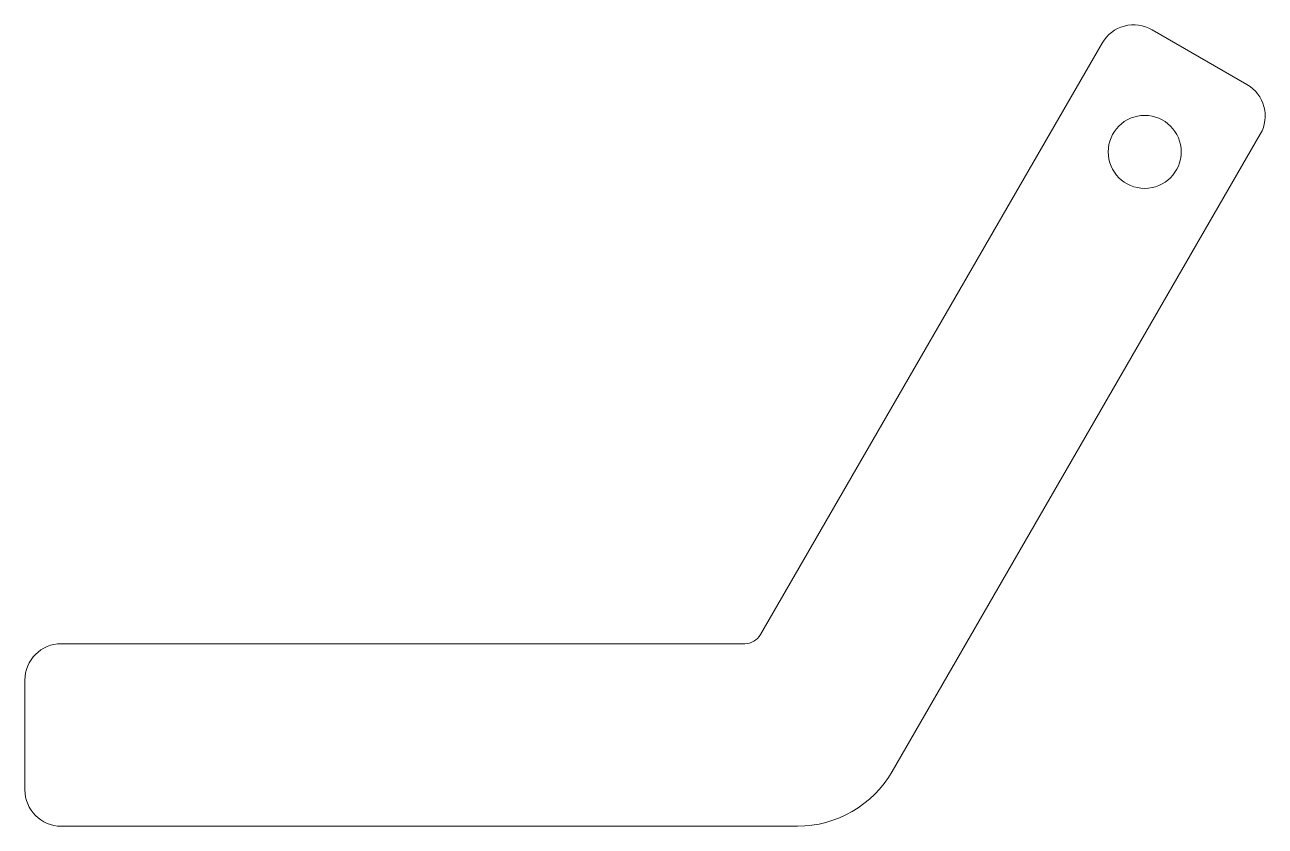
# Model space of a CAD drawing. Header units: inches. Extents: x -2.86 to 1.38, y 0 to 2.74.
import ezdxf

# ---------------------------------------------------------------- set-up
doc = ezdxf.new("R2010")
doc.units = ezdxf.units.IN
doc.header["$MEASUREMENT"] = 0

msp = doc.modelspace()

# ---------------------------------------------------------------- linework, layer by layer
at = {"color": 7, "linetype": 'Continuous', "lineweight": 15}
for p, q in [((1.3222, 2.5401), (0.9974, 2.7276)), ((0.8267, 2.6818), (-0.3428, 0.6562)), ((0.1083, 0.1875), (1.3679, 2.3693)), ((-0.3969, 0.625), (-2.7358, 0.625)), ((-2.8608, 0.5), (-2.8608, 0.125)), ((-2.7358, 0), (-0.2165, 0))]:
    msp.add_line(p, q, dxfattribs=at)
msp.add_circle((0.9723, 2.3091), 0.125, dxfattribs=at)
for centre, radius, start, end in [((0.9349, 2.6193), 0.125, 60, 150), ((1.2597, 2.4318), 0.125, 330, 60), ((-0.3969, 0.6875), 0.0625, 270, 330), ((-2.7358, 0.5), 0.125, 90, 180), ((-0.2165, 0.375), 0.375, 270, 330), ((-2.7358, 0.125), 0.125, 180, 270)]:
    msp.add_arc(centre, radius, start, end, dxfattribs=at)

doc.saveas('drawing.dxf')
